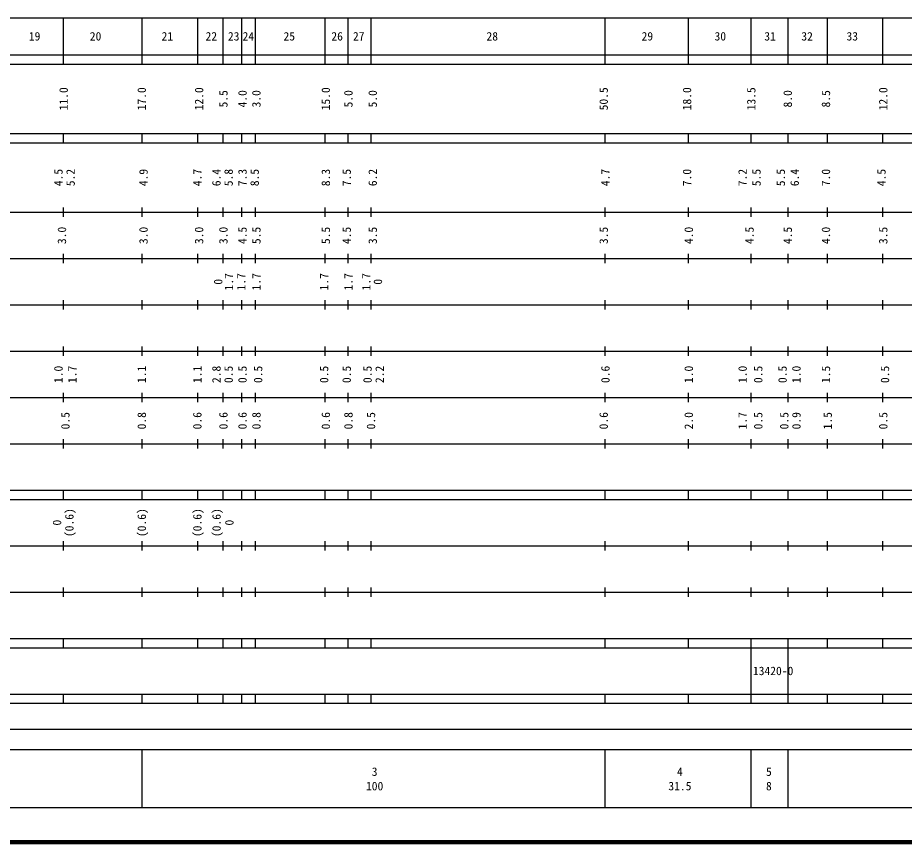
# Model space of a CAD drawing. Units: millimetres on the paper, enlarged 1000 times. Extents: x 40000 to 680000, y 20000 to 380000.
# Drawn here: x 241209 to 432672, y 20000 to 198000 of the extents above; entities that cross this region are included whole.
import ezdxf
from ezdxf.enums import TextEntityAlignment as Align

# ---------------------------------------------------------------- set-up
doc = ezdxf.new("R2010")
doc.units = ezdxf.units.MM
doc.header["$LTSCALE"] = 1000
doc.layers.add('M-TTL', color=2, linetype='Continuous', lineweight=140)
doc.layers.add('M-TTL-BAND', color=7, linetype='Continuous', lineweight=25)
doc.styles.add('ＭＳ ゴシック', font='')
doc.styles.get('ＭＳ ゴシック').set_extended_font_data('MS Gothic')

msp = doc.modelspace()

# ---------------------------------------------------------------- linework, layer by layer
at = {"layer": 'M-TTL'}
msp.add_line((40000, 20000), (680000, 20000), dxfattribs=at)
at = {"layer": 'M-TTL-BAND'}
for p, q in [((68000, 198000), (579000, 198000)), ((251000, 198000), (251000, 188000)), ((268000, 198000), (268000, 188000)), ((280000, 198000), (280000, 188000)), ((285500, 198000), (285500, 188000)), ((289500, 198000), (289500, 188000)), ((292500, 198000), (292500, 188000)), ((307500, 198000), (307500, 188000)), ((312500, 198000), (312500, 188000)), ((317500, 198000), (317500, 188000)), ((368000, 198000), (368000, 188000)), ((386000, 198000), (386000, 188000)), ((399500, 198000), (399500, 188000)), ((407500, 198000), (407500, 188000)), ((416000, 198000), (416000, 188000)), ((428000, 198000), (428000, 188000)), ((40000, 190000), (579000, 190000)), ((40000, 188000), (579000, 188000)), ((40000, 173000), (579000, 173000)), ((251000, 173000), (251000, 171000)), ((268000, 173000), (268000, 171000)), ((280000, 173000), (280000, 171000)), ((285500, 173000), (285500, 171000)), ((289500, 173000), (289500, 171000)), ((292500, 173000), (292500, 171000)), ((307500, 173000), (307500, 171000)), ((312500, 173000), (312500, 171000)), ((317500, 173000), (317500, 171000)), ((368000, 173000), (368000, 171000)), ((386000, 173000), (386000, 171000)), ((399500, 173000), (399500, 171000)), ((407500, 173000), (407500, 171000)), ((416000, 173000), (416000, 171000)), ((428000, 173000), (428000, 171000)), ((40000, 171000), (579000, 171000)), ((251000, 157000), (251000, 155000)), ((268000, 157000), (268000, 155000)), ((280000, 157000), (280000, 155000)), ((285500, 157000), (285500, 155000)), ((289500, 157000), (289500, 155000)), ((292500, 157000), (292500, 155000)), ((307500, 157000), (307500, 155000)), ((312500, 157000), (312500, 155000)), ((317500, 157000), (317500, 155000)), ((368000, 157000), (368000, 155000)), ((386000, 157000), (386000, 155000)), ((399500, 157000), (399500, 155000)), ((407500, 157000), (407500, 155000)), ((416000, 157000), (416000, 155000)), ((428000, 157000), (428000, 155000)), ((40000, 156000), (579000, 156000)), ((46000, 146000), (579000, 146000)), ((251000, 147000), (251000, 145000)), ((268000, 147000), (268000, 145000)), ((280000, 147000), (280000, 145000)), ((285500, 147000), (285500, 145000)), ((289500, 147000), (289500, 145000)), ((292500, 147000), (292500, 145000)), ((307500, 147000), (307500, 145000)), ((312500, 147000), (312500, 145000)), ((317500, 147000), (317500, 145000)), ((368000, 147000), (368000, 145000)), ((386000, 147000), (386000, 145000)), ((399500, 147000), (399500, 145000)), ((407500, 147000), (407500, 145000)), ((416000, 147000), (416000, 145000)), ((428000, 147000), (428000, 145000)), ((52000, 136000), (579000, 136000)), ((251000, 137000), (251000, 135000)), ((268000, 137000), (268000, 135000)), ((280000, 137000), (280000, 135000)), ((285500, 137000), (285500, 135000)), ((289500, 137000), (289500, 135000)), ((292500, 137000), (292500, 135000)), ((307500, 137000), (307500, 135000)), ((312500, 137000), (312500, 135000)), ((317500, 137000), (317500, 135000)), ((368000, 137000), (368000, 135000)), ((386000, 137000), (386000, 135000)), ((399500, 137000), (399500, 135000)), ((407500, 137000), (407500, 135000)), ((416000, 137000), (416000, 135000)), ((428000, 137000), (428000, 135000)), ((251000, 127000), (251000, 125000)), ((268000, 127000), (268000, 125000)), ((280000, 127000), (280000, 125000)), ((285500, 127000), (285500, 125000)), ((289500, 127000), (289500, 125000)), ((292500, 127000), (292500, 125000)), ((307500, 127000), (307500, 125000)), ((312500, 127000), (312500, 125000)), ((317500, 127000), (317500, 125000)), ((368000, 127000), (368000, 125000)), ((386000, 127000), (386000, 125000)), ((399500, 127000), (399500, 125000)), ((407500, 127000), (407500, 125000)), ((416000, 127000), (416000, 125000)), ((428000, 127000), (428000, 125000)), ((46000, 126000), (579000, 126000)), ((251000, 117000), (251000, 115000)), ((268000, 117000), (268000, 115000)), ((280000, 117000), (280000, 115000)), ((285500, 117000), (285500, 115000)), ((289500, 117000), (289500, 115000)), ((292500, 117000), (292500, 115000)), ((307500, 117000), (307500, 115000)), ((312500, 117000), (312500, 115000)), ((317500, 117000), (317500, 115000)), ((368000, 117000), (368000, 115000)), ((386000, 117000), (386000, 115000)), ((399500, 117000), (399500, 115000)), ((407500, 117000), (407500, 115000)), ((416000, 117000), (416000, 115000)), ((428000, 117000), (428000, 115000)), ((52000, 116000), (579000, 116000)), ((46000, 106000), (579000, 106000)), ((251000, 107000), (251000, 105000)), ((268000, 107000), (268000, 105000)), ((280000, 107000), (280000, 105000)), ((285500, 107000), (285500, 105000)), ((289500, 107000), (289500, 105000)), ((292500, 107000), (292500, 105000)), ((307500, 107000), (307500, 105000)), ((312500, 107000), (312500, 105000)), ((317500, 107000), (317500, 105000)), ((368000, 107000), (368000, 105000)), ((386000, 107000), (386000, 105000)), ((399500, 107000), (399500, 105000)), ((407500, 107000), (407500, 105000)), ((416000, 107000), (416000, 105000)), ((428000, 107000), (428000, 105000)), ((40000, 96000), (579000, 96000)), ((251000, 96000), (251000, 94000)), ((268000, 96000), (268000, 94000)), ((280000, 96000), (280000, 94000)), ((285500, 96000), (285500, 94000)), ((289500, 96000), (289500, 94000)), ((292500, 96000), (292500, 94000)), ((307500, 96000), (307500, 94000)), ((312500, 96000), (312500, 94000)), ((317500, 96000), (317500, 94000)), ((368000, 96000), (368000, 94000)), ((386000, 96000), (386000, 94000)), ((399500, 96000), (399500, 94000)), ((407500, 96000), (407500, 94000)), ((416000, 96000), (416000, 94000)), ((428000, 96000), (428000, 94000)), ((40000, 94000), (579000, 94000)), ((251000, 85000), (251000, 83000)), ((268000, 85000), (268000, 83000)), ((280000, 85000), (280000, 83000)), ((285500, 85000), (285500, 83000)), ((289500, 85000), (289500, 83000)), ((292500, 85000), (292500, 83000)), ((307500, 85000), (307500, 83000)), ((312500, 85000), (312500, 83000)), ((317500, 85000), (317500, 83000)), ((368000, 85000), (368000, 83000)), ((386000, 85000), (386000, 83000)), ((399500, 85000), (399500, 83000)), ((407500, 85000), (407500, 83000)), ((416000, 85000), (416000, 83000)), ((428000, 85000), (428000, 83000)), ((49000, 84000), (579000, 84000)), ((251000, 75000), (251000, 73000)), ((268000, 75000), (268000, 73000)), ((280000, 75000), (280000, 73000)), ((285500, 75000), (285500, 73000)), ((289500, 75000), (289500, 73000)), ((292500, 75000), (292500, 73000)), ((307500, 75000), (307500, 73000)), ((312500, 75000), (312500, 73000)), ((317500, 75000), (317500, 73000)), ((368000, 75000), (368000, 73000)), ((386000, 75000), (386000, 73000)), ((399500, 75000), (399500, 73000)), ((407500, 75000), (407500, 73000)), ((416000, 75000), (416000, 73000)), ((428000, 75000), (428000, 73000)), ((40000, 74000), (579000, 74000)), ((40000, 64000), (579000, 64000)), ((251000, 64000), (251000, 62000)), ((268000, 64000), (268000, 62000)), ((280000, 64000), (280000, 62000)), ((285500, 64000), (285500, 62000)), ((289500, 64000), (289500, 62000)), ((292500, 64000), (292500, 62000)), ((307500, 64000), (307500, 62000)), ((312500, 64000), (312500, 62000)), ((317500, 64000), (317500, 62000)), ((368000, 64000), (368000, 62000)), ((386000, 64000), (386000, 62000)), ((399500, 64000), (399500, 52000)), ((407500, 64000), (407500, 52000)), ((416000, 64000), (416000, 62000)), ((428000, 64000), (428000, 62000)), ((40000, 62000), (579000, 62000)), ((40000, 52000), (579000, 52000)), ((251000, 52000), (251000, 50000)), ((268000, 52000), (268000, 50000)), ((280000, 52000), (280000, 50000)), ((285500, 52000), (285500, 50000)), ((289500, 52000), (289500, 50000)), ((292500, 52000), (292500, 50000)), ((307500, 52000), (307500, 50000)), ((312500, 52000), (312500, 50000)), ((317500, 52000), (317500, 50000)), ((368000, 52000), (368000, 50000)), ((386000, 52000), (386000, 50000)), ((399500, 52000), (399500, 50000)), ((407500, 52000), (407500, 50000)), ((416000, 52000), (416000, 50000)), ((428000, 52000), (428000, 50000)), ((40000, 50000), (579000, 50000)), ((70805, 44406), (565903, 44406)), ((40000, 40000), (579000, 40000)), ((268000, 40000), (268000, 27500)), ((368000, 40000), (368000, 27500)), ((399500, 40000), (399500, 27500)), ((407500, 40000), (407500, 27500)), ((68000, 27500), (579000, 27500))]:
    msp.add_line(p, q, dxfattribs=at)

# ---------------------------------------------------------------- texts
at = {"layer": 'M-TTL-BAND', "style": 'ＭＳ ゴシック'}
for s, p in [('19', (244851, 194000)), ('20', (258018, 194000)), ('21', (273519, 194000)), ('22', (283019, 194000)), ('23', (287853, 194000)), ('24', (291019, 194000)), ('25', (299853, 194000)), ('26', (310187, 194000)), ('27', (314854, 194000)), ('28', (343688, 194000)), ('29', (377189, 194000)), ('30', (392940, 194000)), ('31', (403690, 194000)), ('32', (411690, 194000)), ('33', (421441, 194000)), ('13420-0', (404352, 57000)), ('3', (318288, 35238)), ('4', (384216, 35238)), ('5', (403434, 35238)), ('100', (318288, 32131)), ('31.5', (384216, 32131)), ('8', (403434, 32131))]:
    msp.add_text(s, height=1833, dxfattribs=at).set_placement(p, align=Align.MIDDLE_CENTER)
for s, p in [('11.0', (251112, 180500)), ('17.0', (267987, 180500)), ('12.0', (280363, 180500)), ('5.5', (285613, 180500)), ('4.0', (289738, 180500)), ('3.0', (292738, 180500)), ('15.0', (307739, 180500)), ('5.0', (312614, 180500)), ('5.0', (317864, 180500)), ('50.5', (367741, 180500)), ('18.0', (385742, 180500)), ('13.5', (399617, 180500)), ('8.0', (407492, 180500)), ('8.5', (415743, 180500)), ('12.0', (428118, 180500)), ('4.5', (249987, 163500)), ('5.2', (252612, 163500)), ('4.9', (268362, 163500)), ('4.7', (279988, 163500)), ('6.4', (284113, 163500)), ('5.8', (286738, 163500)), ('7.3', (289738, 163500)), ('8.5', (292363, 163500)), ('8.3', (307739, 163500)), ('7.5', (312239, 163500)), ('6.2', (317864, 163500)), ('4.7', (368116, 163500)), ('7.0', (385742, 163500)), ('7.2', (397742, 163500)), ('5.5', (400742, 163500)), ('5.5', (405992, 163500)), ('6.4', (408993, 163500)), ('7.0', (415743, 163500)), ('4.5', (427743, 163500)), ('3.0', (250737, 151000)), ('3.0', (268362, 151000)), ('3.0', (280363, 151000)), ('3.0', (285613, 151000)), ('4.5', (289738, 151000)), ('5.5', (292738, 151000)), ('5.5', (307739, 151000)), ('4.5', (312239, 151000)), ('3.5', (317864, 151000)), ('3.5', (367741, 151000)), ('4.0', (386117, 151000)), ('4.5', (399242, 151000)), ('4.5', (407492, 151000)), ('4.0', (415743, 151000)), ('3.5', (428118, 151000)), ('1.7', (286814, 141000)), ('1.7', (289471, 141000)), ('1.7', (292738, 141000)), ('1.7', (307364, 141000)), ('1.7', (312614, 141000)), ('1.7', (316477, 141000)), ('0', (284488, 141000)), ('0', (318985, 141000)), ('1.0', (249987, 121000)), ('1.7', (252987, 121000)), ('1.1', (267987, 121000)), ('1.1', (279988, 121000)), ('2.8', (284113, 121000)), ('0.5', (286738, 121000)), ('0.5', (289738, 121000)), ('0.5', (293113, 121000)), ('0.5', (307364, 121000)), ('0.5', (312239, 121000)), ('0.5', (316739, 121000)), ('2.2', (319364, 121000)), ('0.6', (368116, 121000)), ('1.0', (386117, 121000)), ('1.0', (397742, 121000)), ('0.5', (401117, 121000)), ('0.5', (406367, 121000)), ('1.0', (409368, 121000)), ('1.5', (415743, 121000)), ('0.5', (428493, 121000)), ('0.5', (251487, 111000)), ('0.8', (267987, 111000)), ('0.6', (279988, 111000)), ('0.6', (285613, 111000)), ('0.6', (289738, 111000)), ('0.8', (292738, 111000)), ('0.6', (307739, 111000)), ('0.8', (312614, 111000)), ('0.5', (317489, 111000)), ('0.6', (367741, 111000)), ('2.0', (386117, 111000)), ('1.7', (397742, 111000)), ('0.5', (401117, 111000)), ('0.5', (406742, 111000)), ('0.9', (409368, 111000)), ('1.5', (416118, 111000)), ('0.5', (428118, 111000)), ('(0.6)', (252348, 89000)), ('(0.6)', (267987, 89000)), ('(0.6)', (279988, 89000)), ('(0.6)', (284135, 89000)), ('0', (249678, 89000)), ('0', (286905, 89000))]:
    msp.add_text(s, height=1833, rotation=90, dxfattribs=at).set_placement(p, align=Align.MIDDLE_CENTER)

doc.saveas('drawing.dxf')
